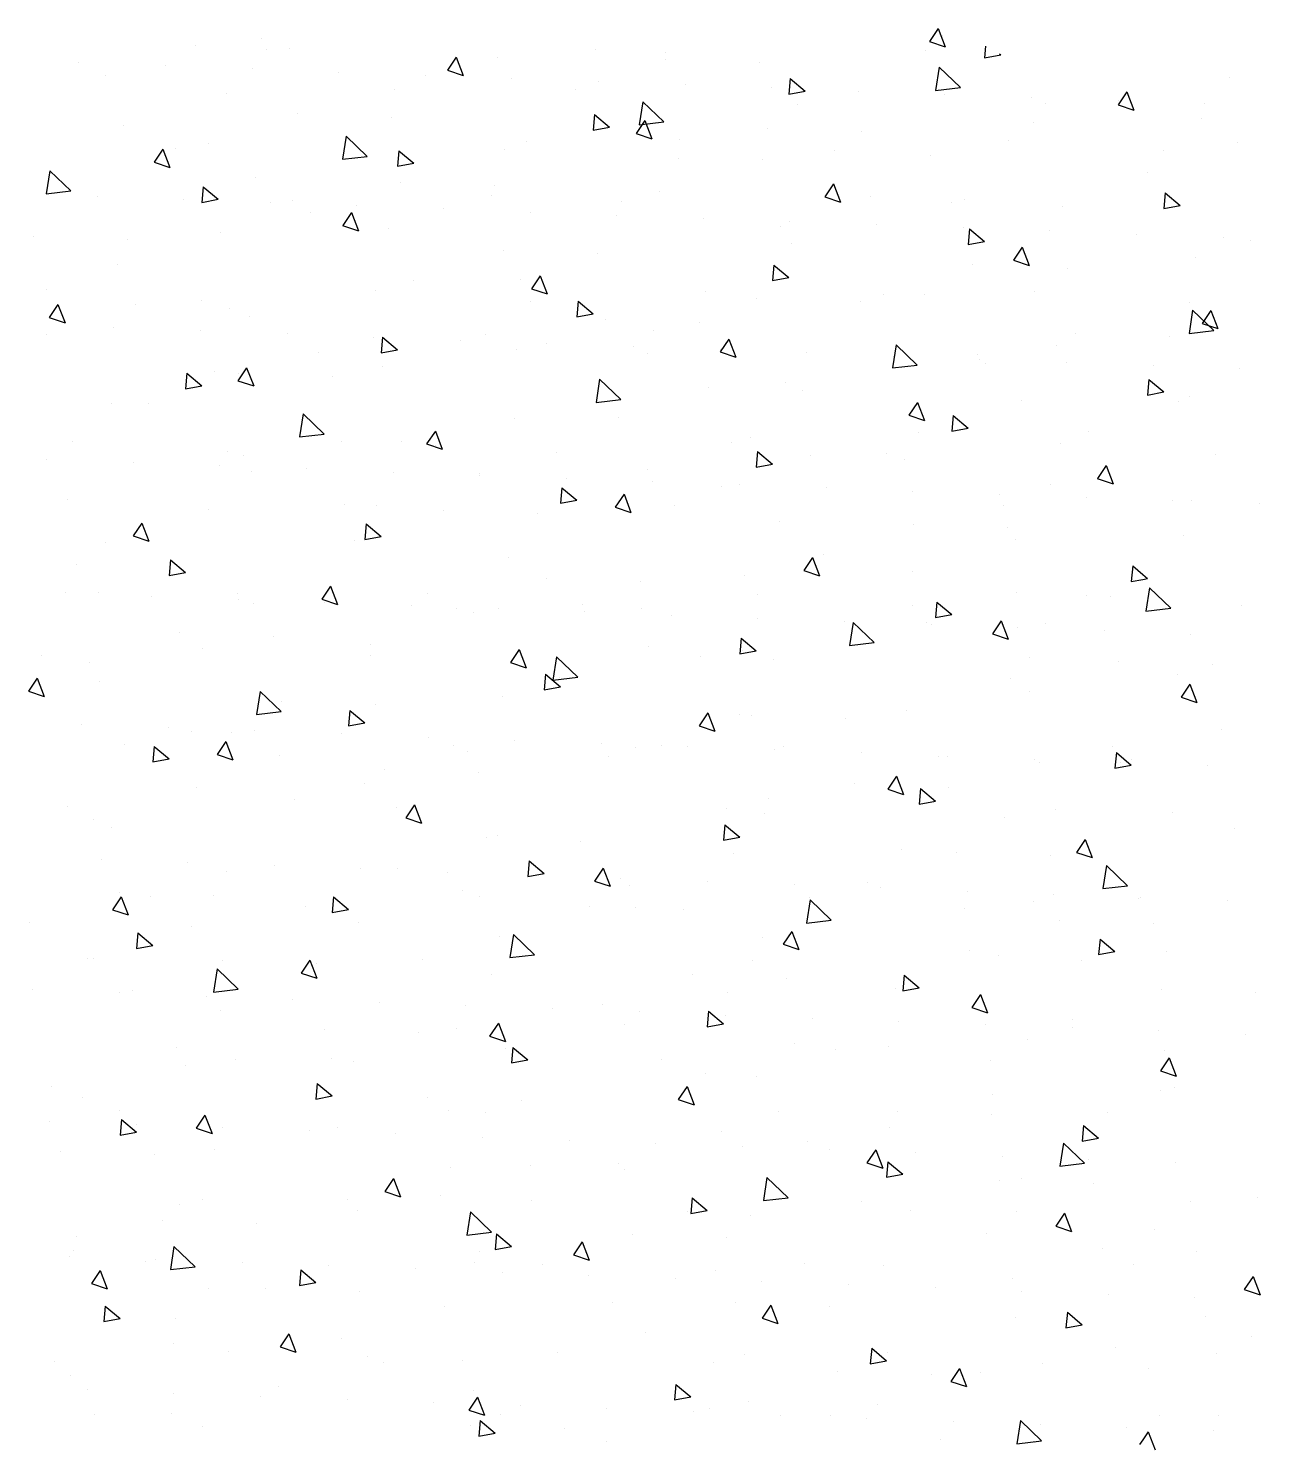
# Model space of a CAD drawing. Header units: metres. Extents: x -0.75 to 0.75, y 0 to 1.5.
# Drawn here: x -0.2142 to 0.0228, y 0.8393 to 1.1116 of the extents above; entities that cross this region are included whole.
import ezdxf

# ---------------------------------------------------------------- set-up
doc = ezdxf.new("R2010")
doc.units = ezdxf.units.M
for name, color, linetype in [('EXTERIOR', 250, 'Continuous'), ('Floor', 8, 'Continuous'), ('Inner 1', 5, 'Continuous'), ('Inner 2', 150, 'Continuous'), ('Inner 3', 140, 'Continuous')]:
    doc.layers.add(name, color=color, linetype=linetype)

# ---------------------------------------------------------------- blocks, each defined once
blk = doc.blocks.new('*X1')
at = {"color": 0}
for p, q in [((93.38, 124.848), (93.73, 124.983)), ((93.629, 124.68), (93.73, 124.983)), ((73.47, 124.801), (73.47, 124.801)), ((78.524, 124.967), (78.524, 124.967)), ((87.918, 124.905), (87.918, 124.905)), ((91.856, 124.937), (91.856, 124.937)), ((93.38, 124.848), (93.628, 124.68)), ((94.525, 124.824), (94.525, 124.824)), ((71.576, 124.552), (71.576, 124.552)), ((75.928, 124.592), (75.928, 124.592)), ((80.488, 124.633), (80.488, 124.633)), ((84.761, 124.489), (84.761, 124.489)), ((88.721, 124.701), (88.721, 124.701)), ((70.324, 124.387), (70.324, 124.387)), ((73.402, 124.272), (73.402, 124.272)), ((74.807, 124.036), (75.157, 124.171)), ((75.056, 123.869), (75.157, 124.171)), ((82.867, 124.24), (82.867, 124.24)), ((86.153, 124.349), (86.153, 124.349)), ((96.051, 124.177), (96.051, 124.177)), ((70.835, 123.92), (70.835, 123.92)), ((74.806, 123.687), (75.195, 124.093)), ((74.807, 124.036), (75.056, 123.869)), ((75.251, 123.618), (75.196, 124.093)), ((77.572, 124.132), (77.572, 124.132)), ((81.615, 124.075), (81.615, 124.075)), ((83.556, 123.974), (83.556, 123.974)), ((94.158, 123.927), (94.158, 123.927)), ((94.861, 124.152), (94.861, 124.152)), ((96.349, 124.084), (96.349, 124.084)), ((71.123, 123.857), (71.123, 123.857)), ((73.792, 123.744), (73.792, 123.744)), ((74.656, 123.632), (74.656, 123.632)), ((74.806, 123.687), (75.251, 123.618)), ((76.461, 123.631), (76.461, 123.631)), ((78.457, 123.659), (78.457, 123.659)), ((81.031, 123.654), (81.031, 123.654)), ((81.993, 123.636), (82.343, 123.77)), ((81.993, 123.636), (82.242, 123.468)), ((82.242, 123.468), (82.343, 123.77)), ((91.945, 123.652), (91.945, 123.652)), ((92.906, 123.762), (92.906, 123.762)), ((93.782, 123.732), (93.782, 123.732)), ((72.549, 123.162), (72.79, 123.449)), ((72.848, 123.136), (72.79, 123.449)), ((76.564, 123.41), (76.564, 123.41)), ((79.13, 123.518), (79.13, 123.518)), ((81.8, 123.405), (81.8, 123.405)), ((89.179, 123.236), (89.529, 123.37)), ((89.427, 123.068), (89.529, 123.37)), ((89.748, 123.347), (89.748, 123.347)), ((91.185, 123.357), (91.185, 123.357)), ((71.74, 123.131), (71.74, 123.131)), ((72.549, 123.162), (72.847, 123.136)), ((75.312, 123.245), (75.312, 123.245)), ((76.135, 122.848), (76.376, 123.136)), ((76.434, 122.822), (76.376, 123.136)), ((78.464, 123.302), (78.464, 123.302)), ((80.142, 122.86), (80.532, 123.266)), ((80.587, 122.791), (80.532, 123.266)), ((84.469, 123.293), (84.469, 123.293)), ((87.138, 123.18), (87.138, 123.18)), ((87.855, 123.097), (87.855, 123.097)), ((89.029, 123.151), (89.029, 123.151)), ((89.179, 123.236), (89.427, 123.068)), ((72.154, 122.829), (72.154, 122.829)), ((75.867, 122.927), (75.867, 122.927)), ((76.135, 122.848), (76.434, 122.822)), ((79.885, 122.729), (79.962, 122.822)), ((79.979, 122.729), (79.962, 122.822)), ((80.142, 122.86), (80.587, 122.791)), ((86.603, 122.933), (86.603, 122.933)), ((88.66, 123.037), (88.66, 123.037)), ((89.807, 123.067), (89.807, 123.067)), ((92.476, 122.954), (92.476, 122.954)), ((95.145, 122.842), (95.145, 122.842)), ((96.059, 123.054), (96.059, 123.054)), ((96.364, 122.835), (96.714, 122.969)), ((96.364, 122.835), (96.521, 122.729)), ((70.606, 122.424), (70.956, 122.558)), ((70.855, 122.256), (70.956, 122.558)), ((73.341, 122.607), (73.341, 122.607)), ((79.721, 122.535), (79.885, 122.729)), ((79.721, 122.535), (80.02, 122.508)), ((80.02, 122.508), (79.979, 122.729)), ((86.093, 122.685), (86.093, 122.685)), ((86.114, 122.651), (86.114, 122.651)), ((93.144, 122.554), (93.144, 122.554)), ((96.521, 122.729), (96.613, 122.667)), ((70.606, 122.424), (70.855, 122.256)), ((81.552, 122.268), (81.552, 122.268)), ((83.308, 122.221), (83.549, 122.508)), ((83.445, 122.517), (83.445, 122.517)), ((83.496, 122.31), (83.496, 122.31)), ((83.606, 122.195), (83.549, 122.508)), ((85.478, 122.032), (85.868, 122.438)), ((85.923, 121.963), (85.868, 122.438)), ((96.289, 122.419), (96.289, 122.419)), ((70.774, 122.255), (70.774, 122.255)), ((77.792, 122.023), (78.142, 122.158)), ((77.792, 122.023), (78.041, 121.856)), ((78.041, 121.855), (78.142, 122.158)), ((80.3, 122.103), (80.3, 122.103)), ((80.97, 121.99), (80.97, 121.99)), ((83.198, 122.15), (83.198, 122.15)), ((83.308, 122.221), (83.606, 122.195)), ((85.478, 122.032), (85.923, 121.963)), ((86.894, 121.907), (87.135, 122.194)), ((87.193, 121.881), (87.135, 122.194)), ((90.228, 122.053), (90.228, 122.053)), ((93.721, 122.067), (93.721, 122.067)), ((94.736, 122.205), (94.736, 122.205)), ((84.977, 121.623), (85.328, 121.757)), ((85.226, 121.455), (85.328, 121.757)), ((86.894, 121.907), (87.193, 121.881)), ((90.48, 121.593), (90.721, 121.881)), ((90.779, 121.567), (90.721, 121.88)), ((91.591, 121.79), (91.591, 121.79)), ((92.842, 121.955), (92.842, 121.955)), ((77.142, 121.687), (77.142, 121.687)), ((78.403, 121.638), (78.403, 121.638)), ((80.282, 121.649), (80.282, 121.649)), ((84.977, 121.623), (85.226, 121.455)), ((87.312, 121.553), (87.312, 121.553)), ((90.48, 121.593), (90.779, 121.567)), ((90.815, 121.205), (91.204, 121.61)), ((91.124, 121.692), (91.124, 121.692)), ((91.259, 121.136), (91.204, 121.61)), ((94.066, 121.28), (94.307, 121.567)), ((94.365, 121.253), (94.308, 121.567)), ((72.818, 121.189), (72.818, 121.189)), ((73.997, 121.273), (73.997, 121.273)), ((75.248, 121.438), (75.248, 121.438)), ((75.806, 121.263), (75.806, 121.263)), ((88.433, 121.375), (88.433, 121.375)), ((88.599, 121.372), (88.599, 121.372)), ((90.815, 121.205), (91.259, 121.136)), ((92.163, 121.222), (92.513, 121.357)), ((92.163, 121.222), (92.412, 121.055)), ((92.412, 121.055), (92.513, 121.357)), ((94.066, 121.28), (94.365, 121.253)), ((73.28, 120.943), (73.28, 120.943)), ((75.488, 121.076), (75.488, 121.076)), ((77.366, 121.149), (77.366, 121.149)), ((78.157, 120.963), (78.157, 120.963)), ((84.396, 121.052), (84.396, 121.052)), ((85.288, 120.961), (85.288, 120.961)), ((86.032, 121.02), (86.032, 121.02)), ((86.539, 121.125), (86.539, 121.125)), ((70.839, 120.857), (70.839, 120.857)), ((71.204, 120.63), (71.204, 120.63)), ((74.45, 120.648), (74.45, 120.648)), ((80.826, 120.85), (80.826, 120.85)), ((83.435, 120.645), (83.435, 120.645)), ((83.495, 120.738), (83.495, 120.738)), ((86.164, 120.625), (86.164, 120.625)), ((95.053, 120.804), (95.053, 120.804)), ((96.151, 120.377), (96.54, 120.783)), ((96.228, 120.755), (96.228, 120.755)), ((96.596, 120.308), (96.54, 120.783)), ((96.578, 120.648), (96.578, 120.648)), ((70.713, 120.591), (70.713, 120.591)), ((73.591, 120.411), (73.941, 120.545)), ((73.591, 120.411), (73.839, 120.243)), ((73.84, 120.243), (73.941, 120.545)), ((73.873, 120.517), (73.873, 120.517)), ((76.542, 120.404), (76.542, 120.404)), ((81.48, 120.552), (81.48, 120.552)), ((82.13, 120.545), (82.13, 120.545)), ((88.833, 120.512), (88.833, 120.512)), ((91.502, 120.399), (91.502, 120.399)), ((93.661, 120.403), (93.661, 120.403)), ((96.151, 120.377), (96.596, 120.308)), ((71.534, 120.148), (71.534, 120.148)), ((78.985, 120.131), (78.985, 120.131)), ((79.211, 120.292), (79.211, 120.292)), ((80.236, 120.296), (80.236, 120.296)), ((80.776, 120.01), (81.126, 120.145)), ((80.909, 120.325), (80.909, 120.325)), ((81.025, 119.842), (81.127, 120.145)), ((81.88, 120.179), (81.88, 120.179)), ((92.137, 120.303), (92.137, 120.303)), ((93.421, 120.232), (93.421, 120.232)), ((94.171, 120.287), (94.171, 120.287)), ((69.877, 119.978), (69.897, 120.002)), ((69.955, 119.689), (69.897, 120.002)), ((78.342, 119.973), (78.342, 119.973)), ((78.564, 120.051), (78.564, 120.051)), ((80.776, 120.01), (81.025, 119.842)), ((84.549, 120.066), (84.549, 120.066)), ((87.218, 119.953), (87.218, 119.953)), ((89.887, 119.84), (89.887, 119.84)), ((90.275, 119.818), (90.275, 119.818)), ((91.064, 120.028), (91.064, 120.028)), ((91.527, 119.983), (91.527, 119.983)), ((69.729, 119.709), (69.955, 119.689)), ((73.242, 119.401), (73.483, 119.688)), ((73.541, 119.375), (73.484, 119.688)), ((75.648, 119.551), (75.648, 119.551)), ((75.745, 119.598), (75.745, 119.598)), ((75.827, 119.715), (75.827, 119.715)), ((87.962, 119.61), (88.312, 119.744)), ((87.962, 119.61), (88.211, 119.442)), ((88.211, 119.442), (88.312, 119.744)), ((88.538, 119.708), (88.538, 119.708)), ((89.221, 119.803), (89.221, 119.803)), ((92.557, 119.728), (92.557, 119.728)), ((95.226, 119.615), (95.226, 119.615)), ((72.681, 119.301), (72.681, 119.301)), ((73.22, 119.278), (73.22, 119.278)), ((73.242, 119.401), (73.541, 119.375)), ((73.933, 119.466), (73.933, 119.466)), ((76.829, 119.087), (77.07, 119.375)), ((77.128, 119.061), (77.07, 119.375)), ((85.971, 119.356), (85.971, 119.356)), ((86.305, 119.302), (86.305, 119.302)), ((87.118, 119.403), (87.118, 119.403)), ((95.148, 119.209), (95.498, 119.344)), ((95.396, 119.042), (95.498, 119.344)), ((70.133, 118.817), (70.522, 119.223)), ((70.577, 118.748), (70.522, 119.223)), ((72.732, 119.05), (72.732, 119.05)), ((76.829, 119.087), (77.128, 119.061)), ((80.415, 118.774), (80.656, 119.061)), ((80.714, 118.747), (80.656, 119.061)), ((85.224, 119.153), (85.224, 119.153)), ((95.148, 119.209), (95.396, 119.042)), ((96.167, 119.09), (96.167, 119.09)), ((69.39, 118.798), (69.74, 118.932)), ((69.39, 118.798), (69.638, 118.63)), ((69.524, 118.885), (69.524, 118.885)), ((69.638, 118.63), (69.74, 118.932)), ((70.133, 118.817), (70.577, 118.748)), ((70.652, 118.926), (70.652, 118.926)), ((80.415, 118.774), (80.714, 118.747)), ((83.374, 118.981), (83.374, 118.981)), ((83.389, 118.802), (83.389, 118.802)), ((83.972, 118.989), (83.972, 118.989)), ((84.001, 118.46), (84.242, 118.747)), ((84.3, 118.434), (84.242, 118.747)), ((93.6, 118.738), (93.6, 118.738)), ((96.515, 118.841), (96.515, 118.841)), ((69.816, 118.55), (69.816, 118.55)), ((71.824, 118.647), (71.824, 118.647)), ((74.493, 118.534), (74.493, 118.534)), ((76.575, 118.398), (76.925, 118.532)), ((76.824, 118.23), (76.925, 118.532)), ((80.815, 118.573), (80.815, 118.573)), ((80.848, 118.661), (80.848, 118.661)), ((84.001, 118.46), (84.3, 118.434)), ((95.263, 118.676), (95.263, 118.676)), ((75.469, 117.989), (75.858, 118.395)), ((75.914, 117.92), (75.858, 118.395)), ((76.575, 118.398), (76.824, 118.23)), ((77.162, 118.422), (77.162, 118.422)), ((78.281, 118.309), (78.281, 118.309)), ((78.921, 118.324), (78.921, 118.324)), ((79.831, 118.309), (79.831, 118.309)), ((80.473, 118.301), (80.473, 118.301)), ((82.5, 118.196), (82.5, 118.196)), ((87.588, 118.146), (87.829, 118.433)), ((87.887, 118.12), (87.829, 118.433)), ((91.003, 118.363), (91.003, 118.363)), ((92.105, 118.26), (92.105, 118.26)), ((75.469, 117.989), (75.914, 117.92)), ((75.684, 117.934), (75.684, 117.934)), ((77.669, 118.159), (77.669, 118.159)), ((83.761, 117.997), (84.111, 118.132)), ((83.761, 117.997), (84.01, 117.829)), ((84.01, 117.829), (84.111, 118.131)), ((85.169, 118.083), (85.169, 118.083)), ((87.588, 118.146), (87.886, 118.12)), ((87.838, 117.971), (87.838, 117.971)), ((88.477, 118.043), (88.477, 118.043)), ((90.212, 118.011), (90.212, 118.011)), ((91.174, 117.832), (91.415, 118.12)), ((91.473, 117.806), (91.415, 118.12)), ((74.511, 117.743), (74.511, 117.743)), ((77.557, 117.801), (77.557, 117.801)), ((85.91, 117.691), (85.91, 117.691)), ((88.96, 117.846), (88.96, 117.846)), ((90.508, 117.858), (90.508, 117.858)), ((90.947, 117.597), (91.297, 117.731)), ((91.174, 117.832), (91.473, 117.806)), ((91.195, 117.429), (91.297, 117.731)), ((93.177, 117.745), (93.177, 117.745)), ((94.76, 117.519), (95.001, 117.806)), ((94.847, 117.821), (94.847, 117.821)), ((95.059, 117.492), (95.001, 117.806)), ((95.846, 117.632), (95.846, 117.632)), ((72.618, 117.494), (72.618, 117.494)), ((73.159, 117.614), (73.159, 117.614)), ((80.805, 117.162), (81.195, 117.567)), ((81.25, 117.093), (81.195, 117.567)), ((85.802, 117.431), (85.802, 117.431)), ((90.947, 117.597), (91.195, 117.429)), ((94.76, 117.519), (95.059, 117.492)), ((96.106, 117.426), (96.106, 117.426)), ((70.592, 117.262), (70.592, 117.262)), ((71.366, 117.329), (71.366, 117.329)), ((74.642, 117.3), (74.642, 117.3)), ((80.805, 117.162), (81.25, 117.093)), ((83.313, 117.316), (83.313, 117.316)), ((83.909, 117.181), (83.909, 117.181)), ((91.931, 117.32), (91.931, 117.32)), ((72.374, 116.785), (72.724, 116.919)), ((72.623, 116.617), (72.724, 116.919)), ((80.788, 116.996), (80.788, 116.996)), ((82.657, 117.016), (82.657, 117.016)), ((89.015, 116.82), (89.015, 116.82)), ((93.539, 117.074), (93.539, 117.074)), ((95.199, 116.869), (95.199, 116.869)), ((71.726, 116.8), (71.726, 116.8)), ((72.374, 116.785), (72.623, 116.617)), ((78.22, 116.644), (78.22, 116.644)), ((79.499, 116.601), (79.499, 116.601)), ((86.141, 116.334), (86.531, 116.74)), ((86.586, 116.265), (86.531, 116.74)), ((90.942, 116.699), (90.942, 116.699)), ((93.948, 116.704), (93.948, 116.704)), ((96.045, 116.723), (96.045, 116.723)), ((75.624, 116.269), (75.624, 116.269)), ((77.606, 116.351), (77.606, 116.351)), ((79.56, 116.384), (79.91, 116.519)), ((79.56, 116.384), (79.809, 116.217)), ((79.809, 116.217), (79.91, 116.519)), ((86.099, 116.319), (86.099, 116.319)), ((86.141, 116.334), (86.586, 116.265)), ((88.417, 116.379), (88.417, 116.379)), ((90.79, 116.288), (90.79, 116.288)), ((70.35, 115.954), (70.591, 116.241)), ((70.649, 115.928), (70.591, 116.241)), ((70.85, 116.092), (70.85, 116.092)), ((76.354, 116.187), (76.354, 116.187)), ((85.849, 116.027), (85.849, 116.027)), ((86.745, 115.984), (87.096, 116.118)), ((86.994, 115.816), (87.096, 116.118)), ((88.896, 116.039), (88.896, 116.039)), ((93.129, 116.222), (93.129, 116.222)), ((70.35, 115.954), (70.649, 115.928)), ((73.098, 115.949), (73.098, 115.949)), ((73.196, 115.771), (73.196, 115.771)), ((73.519, 115.979), (73.519, 115.979)), ((73.936, 115.64), (74.177, 115.927)), ((74.235, 115.614), (74.177, 115.927)), ((76.188, 115.867), (76.188, 115.867)), ((78.857, 115.754), (78.857, 115.754)), ((83.183, 115.819), (83.183, 115.819)), ((86.745, 115.984), (86.994, 115.816)), ((87.645, 115.874), (87.645, 115.874)), ((91.478, 115.506), (91.867, 115.912)), ((91.922, 115.437), (91.867, 115.912)), ((96.045, 115.761), (96.045, 115.761)), ((70.531, 115.597), (70.531, 115.597)), ((71.302, 115.522), (71.302, 115.522)), ((73.936, 115.64), (74.235, 115.614)), ((77.522, 115.326), (77.764, 115.614)), ((77.821, 115.3), (77.764, 115.614)), ((81.527, 115.641), (81.527, 115.641)), ((83.252, 115.652), (83.252, 115.652)), ((84.196, 115.528), (84.196, 115.528)), ((84.487, 115.459), (84.487, 115.459)), ((90.213, 115.722), (90.213, 115.722)), ((91.478, 115.506), (91.922, 115.437)), ((93.931, 115.584), (94.281, 115.718)), ((93.931, 115.584), (94.18, 115.416)), ((94.18, 115.416), (94.281, 115.718)), ((70.051, 115.357), (70.051, 115.357)), ((71.904, 115.421), (71.904, 115.421)), ((74.573, 115.308), (74.573, 115.308)), ((77.243, 115.195), (77.243, 115.195)), ((77.522, 115.326), (77.821, 115.3)), ((80.267, 115.318), (80.267, 115.318)), ((80.727, 115.332), (80.727, 115.332)), ((81.109, 115.013), (81.35, 115.3)), ((81.408, 114.986), (81.35, 115.3)), ((82.593, 115.209), (82.593, 115.209)), ((86.865, 115.416), (86.865, 115.416)), ((87.297, 115.221), (87.297, 115.221)), ((89.534, 115.303), (89.534, 115.303)), ((92.203, 115.19), (92.203, 115.19)), ((93.478, 115.409), (93.478, 115.409)), ((75.359, 114.772), (75.709, 114.906)), ((75.607, 114.604), (75.709, 114.906)), ((78.16, 114.98), (78.16, 114.98)), ((79.912, 115.082), (79.912, 115.082)), ((81.109, 115.013), (81.408, 114.986)), ((81.342, 115.044), (81.342, 115.044)), ((82.581, 114.97), (82.581, 114.97)), ((84.695, 114.699), (84.936, 114.986)), ((84.994, 114.673), (84.936, 114.986)), ((90.881, 115.034), (90.881, 115.034)), ((94.872, 115.077), (94.872, 115.077)), ((95.778, 115.146), (95.778, 115.146)), ((75.359, 114.772), (75.607, 114.604)), ((77.351, 114.817), (77.351, 114.817)), ((84.381, 114.721), (84.381, 114.721)), ((84.695, 114.699), (84.994, 114.673)), ((85.25, 114.857), (85.25, 114.857)), ((87.919, 114.744), (87.919, 114.744)), ((88.281, 114.385), (88.522, 114.672)), ((88.356, 114.714), (88.356, 114.714)), ((88.58, 114.359), (88.522, 114.672)), ((92.632, 114.732), (92.632, 114.732)), ((93.884, 114.897), (93.884, 114.897)), ((75.563, 114.605), (75.563, 114.605)), ((76.29, 114.379), (76.29, 114.379)), ((78.184, 114.629), (78.184, 114.629)), ((82.544, 114.371), (82.894, 114.506)), ((82.544, 114.371), (82.793, 114.204)), ((82.793, 114.204), (82.895, 114.506)), ((85.789, 114.362), (85.789, 114.362)), ((88.281, 114.385), (88.58, 114.359)), ((90.588, 114.631), (90.588, 114.631)), ((93.257, 114.518), (93.257, 114.518)), ((95.038, 114.472), (95.038, 114.472)), ((95.926, 114.406), (95.926, 114.406)), ((73.037, 114.285), (73.037, 114.285)), ((74.435, 114.317), (74.435, 114.317)), ((75.038, 114.215), (75.038, 114.215)), ((81.465, 114.22), (81.465, 114.22)), ((89.475, 114.316), (89.475, 114.316)), ((89.73, 113.971), (90.08, 114.105)), ((89.979, 113.803), (90.08, 114.105)), ((91.868, 114.071), (92.109, 114.359)), ((92.167, 114.045), (92.109, 114.359)), ((95.985, 114.097), (95.985, 114.097)), ((70.47, 113.933), (70.47, 113.933)), ((71.519, 113.816), (71.519, 113.816)), ((83.192, 113.987), (83.192, 113.987)), ((86.329, 113.902), (86.329, 113.902)), ((87.581, 114.067), (87.581, 114.067)), ((89.73, 113.971), (89.979, 113.803)), ((91.868, 114.071), (92.167, 114.045)), ((92.122, 113.972), (92.122, 113.972)), ((95.454, 113.758), (95.695, 114.045)), ((95.753, 113.731), (95.695, 114.045)), ((69.855, 113.551), (69.855, 113.551)), ((69.987, 113.55), (69.987, 113.55)), ((71.881, 113.799), (71.881, 113.799)), ((78.549, 113.72), (78.549, 113.72)), ((80.666, 113.667), (80.666, 113.667)), ((93.417, 113.745), (93.417, 113.745)), ((95.454, 113.758), (95.753, 113.731)), ((70.796, 113.119), (71.185, 113.524)), ((71.158, 113.159), (71.508, 113.294)), ((71.24, 113.05), (71.185, 113.524)), ((71.406, 112.991), (71.508, 113.293)), ((72.524, 113.438), (72.524, 113.438)), ((75.194, 113.325), (75.194, 113.325)), ((78.099, 113.315), (78.099, 113.315)), ((83.172, 113.486), (83.172, 113.486)), ((89.206, 113.471), (89.206, 113.471)), ((90.82, 113.37), (90.82, 113.37)), ((70.796, 113.119), (71.24, 113.05)), ((71.158, 113.159), (71.406, 112.991)), ((75.633, 113.219), (75.633, 113.219)), ((77.863, 113.212), (77.863, 113.212)), ((80.026, 113.072), (80.026, 113.072)), ((80.532, 113.1), (80.532, 113.1)), ((81.278, 113.237), (81.278, 113.237)), ((88.295, 113.05), (88.295, 113.05)), ((94.462, 113.174), (94.462, 113.174)), ((75.502, 112.94), (75.502, 112.94)), ((78.343, 112.759), (78.693, 112.893)), ((78.343, 112.759), (78.592, 112.591)), ((78.592, 112.591), (78.693, 112.893)), ((83.201, 112.987), (83.201, 112.987)), ((85.87, 112.874), (85.87, 112.874)), ((86.291, 112.971), (86.291, 112.971)), ((88.539, 112.761), (88.539, 112.761)), ((91.317, 112.76), (91.317, 112.76)), ((92.569, 112.925), (92.569, 112.925)), ((71.044, 112.193), (71.285, 112.48)), ((71.343, 112.167), (71.285, 112.48)), ((72.717, 112.719), (72.717, 112.719)), ((72.976, 112.62), (72.976, 112.62)), ((76.132, 112.291), (76.521, 112.697)), ((76.577, 112.222), (76.521, 112.697)), ((76.868, 112.657), (76.868, 112.657)), ((83.375, 112.47), (83.375, 112.47)), ((85.529, 112.358), (85.879, 112.493)), ((85.728, 112.698), (85.728, 112.698)), ((85.778, 112.19), (85.879, 112.493)), ((91.208, 112.649), (91.208, 112.649)), ((93.877, 112.536), (93.877, 112.536)), ((69.801, 112.218), (69.801, 112.218)), ((70.409, 112.268), (70.409, 112.268)), ((71.044, 112.193), (71.342, 112.167)), ((73.723, 112.243), (73.723, 112.243)), ((74.975, 112.407), (74.975, 112.407)), ((76.132, 112.291), (76.576, 112.222)), ((83.131, 112.323), (83.131, 112.323)), ((85.529, 112.358), (85.778, 112.191)), ((88.159, 112.344), (88.159, 112.344)), ((95.924, 112.432), (95.924, 112.432)), ((96.546, 112.423), (96.546, 112.423)), ((74.63, 111.879), (74.871, 112.166)), ((74.929, 111.853), (74.871, 112.166)), ((80.459, 111.97), (80.459, 111.97)), ((80.605, 112.003), (80.605, 112.003)), ((85.014, 111.93), (85.014, 111.93)), ((86.266, 112.095), (86.266, 112.095)), ((92.715, 111.958), (93.065, 112.092)), ((92.715, 111.958), (92.963, 111.79)), ((92.963, 111.79), (93.065, 112.092)), ((93.357, 112.08), (93.357, 112.08)), ((70.565, 111.827), (70.565, 111.827)), ((74.63, 111.879), (74.929, 111.853)), ((78.038, 111.651), (78.038, 111.651)), ((78.216, 111.565), (78.457, 111.853)), ((78.515, 111.539), (78.457, 111.853)), ((81.468, 111.463), (81.857, 111.869)), ((81.913, 111.394), (81.858, 111.869)), ((90.76, 111.706), (90.76, 111.706)), ((77.543, 111.469), (77.543, 111.469)), ((78.216, 111.565), (78.515, 111.539)), ((81.468, 111.463), (81.913, 111.394)), ((81.803, 111.252), (82.044, 111.539)), ((81.856, 111.514), (81.856, 111.514)), ((82.101, 111.225), (82.044, 111.539)), ((88.234, 111.385), (88.234, 111.385)), ((94.832, 111.489), (94.832, 111.489)), ((96.305, 111.618), (96.305, 111.618)), ((74.142, 111.146), (74.492, 111.28)), ((74.142, 111.146), (74.391, 110.978)), ((74.391, 110.978), (74.492, 111.28)), ((75.441, 111.276), (75.441, 111.276)), ((78.711, 111.1), (78.711, 111.1)), ((79.963, 111.265), (79.963, 111.265)), ((81.803, 111.252), (82.101, 111.226)), ((85.389, 110.938), (85.63, 111.225)), ((85.688, 110.912), (85.63, 111.225)), ((93.147, 111.202), (93.147, 111.202)), ((71.551, 110.883), (71.551, 110.883)), ((72.916, 110.956), (72.916, 110.956)), ((74.627, 110.969), (74.627, 110.969)), ((81.328, 110.746), (81.678, 110.88)), ((81.577, 110.578), (81.678, 110.88)), ((85.389, 110.938), (85.688, 110.912)), ((85.667, 111.033), (85.667, 111.033)), ((86.804, 110.636), (87.194, 111.042)), ((87.249, 110.567), (87.194, 111.042)), ((88.975, 110.624), (89.216, 110.911)), ((89.274, 110.598), (89.216, 110.911)), ((91.253, 110.953), (91.253, 110.953)), ((91.916, 110.989), (91.916, 110.989)), ((70.348, 110.604), (70.348, 110.604)), ((74.22, 110.77), (74.22, 110.77)), ((75.553, 110.685), (75.553, 110.685)), ((76.889, 110.657), (76.889, 110.657)), ((81.328, 110.746), (81.576, 110.578)), ((83.07, 110.659), (83.07, 110.659)), ((86.804, 110.636), (87.249, 110.567)), ((88.975, 110.624), (89.274, 110.598)), ((90.002, 110.788), (90.002, 110.788)), ((92.561, 110.31), (92.802, 110.598)), ((92.86, 110.284), (92.803, 110.598)), ((95.863, 110.768), (95.863, 110.768)), ((69.936, 110.324), (69.936, 110.324)), ((71.711, 110.468), (71.711, 110.468)), ((73.659, 110.435), (73.659, 110.435)), ((79.558, 110.545), (79.558, 110.545)), ((80.544, 110.338), (80.544, 110.338)), ((82.227, 110.432), (82.227, 110.432)), ((84.896, 110.319), (84.896, 110.319)), ((86.844, 110.372), (86.844, 110.372)), ((88.513, 110.345), (88.863, 110.48)), ((88.513, 110.345), (88.762, 110.177)), ((88.762, 110.177), (88.864, 110.48)), ((89, 110.488), (89, 110.488)), ((92.561, 110.31), (92.86, 110.284)), ((93.296, 110.416), (93.296, 110.416)), ((96.03, 110.391), (96.03, 110.391)), ((96.148, 109.997), (96.389, 110.284)), ((96.447, 109.97), (96.389, 110.284)), ((72.408, 110.27), (72.408, 110.27)), ((72.605, 110.211), (72.605, 110.211)), ((75.274, 110.099), (75.274, 110.099)), ((84.95, 110.123), (84.95, 110.123)), ((87.565, 110.206), (87.565, 110.206)), ((90.235, 110.094), (90.235, 110.094)), ((90.699, 110.041), (90.699, 110.041)), ((92.14, 109.808), (92.53, 110.214)), ((92.585, 109.739), (92.53, 110.214)), ((95.699, 109.945), (96.049, 110.079)), ((95.948, 109.777), (96.049, 110.079)), ((77.943, 109.986), (77.943, 109.986)), ((77.977, 109.986), (77.977, 109.986)), ((80.612, 109.873), (80.612, 109.873)), ((83.281, 109.76), (83.281, 109.76)), ((83.699, 109.958), (83.699, 109.958)), ((86.084, 109.988), (86.084, 109.988)), ((92.14, 109.808), (92.585, 109.739)), ((92.904, 109.981), (92.904, 109.981)), ((93.114, 109.891), (93.114, 109.891)), ((95.573, 109.868), (95.573, 109.868)), ((95.699, 109.945), (95.948, 109.777)), ((96.148, 109.997), (96.447, 109.97)), ((96.241, 109.81), (96.241, 109.81)), ((69.941, 109.533), (70.291, 109.668)), ((69.941, 109.533), (70.19, 109.366)), ((70.19, 109.366), (70.291, 109.668)), ((75.38, 109.611), (75.38, 109.611)), ((80.541, 109.542), (80.541, 109.542)), ((83.168, 109.487), (83.168, 109.487)), ((85.951, 109.647), (85.951, 109.647)), ((88.173, 109.721), (88.173, 109.721)), ((88.62, 109.535), (88.62, 109.535)), ((94.99, 109.646), (94.99, 109.646)), ((72.855, 109.291), (72.855, 109.291)), ((77.127, 109.133), (77.477, 109.267)), ((77.375, 108.965), (77.477, 109.267)), ((78.647, 109.293), (78.647, 109.293)), ((85.606, 109.369), (85.606, 109.369)), ((90.198, 109.39), (90.198, 109.39)), ((91.289, 109.422), (91.289, 109.422)), ((91.832, 109.23), (91.832, 109.23)), ((93.958, 109.309), (93.958, 109.309)), ((70.288, 108.939), (70.288, 108.939)), ((77.127, 109.133), (77.375, 108.965)), ((77.396, 109.128), (77.396, 109.128)), ((80.252, 108.987), (80.252, 108.987)), ((83.009, 108.994), (83.009, 108.994)), ((89.938, 108.981), (89.938, 108.981)), ((95.802, 109.104), (95.802, 109.104)), ((71.737, 108.432), (71.978, 108.719)), ((72.036, 108.406), (71.978, 108.719)), ((74.238, 108.713), (74.238, 108.713)), ((80.484, 108.674), (80.484, 108.674)), ((84.312, 108.733), (84.662, 108.867)), ((84.312, 108.733), (84.561, 108.565)), ((84.561, 108.565), (84.662, 108.867)), ((87.282, 108.89), (87.282, 108.89)), ((88.686, 108.816), (88.686, 108.816)), ((93.235, 108.751), (93.235, 108.751)), ((71.737, 108.432), (72.036, 108.406)), ((72.344, 108.463), (72.344, 108.463)), ((75.324, 108.118), (75.565, 108.406)), ((75.623, 108.092), (75.565, 108.405)), ((77.336, 108.486), (77.336, 108.486)), ((84.366, 108.389), (84.366, 108.389)), ((85.529, 108.4), (85.529, 108.4)), ((90.638, 108.377), (90.638, 108.377)), ((91.498, 108.332), (91.848, 108.466)), ((91.747, 108.164), (91.848, 108.466)), ((70.556, 108.341), (70.556, 108.341)), ((71.092, 108.298), (71.092, 108.298)), ((73.225, 108.229), (73.225, 108.229)), ((75.324, 108.118), (75.623, 108.092)), ((75.894, 108.116), (75.894, 108.116)), ((77.916, 108.322), (77.916, 108.322)), ((83.635, 108.151), (83.635, 108.151)), ((91.498, 108.332), (91.747, 108.164)), ((95.024, 108.141), (95.024, 108.141)), ((71.458, 107.42), (71.848, 107.826)), ((71.903, 107.351), (71.848, 107.826)), ((74.42, 107.985), (74.42, 107.985)), ((75.32, 107.947), (75.32, 107.947)), ((78.563, 108.003), (78.563, 108.003)), ((78.91, 107.804), (79.151, 108.092)), ((79.209, 107.778), (79.151, 108.092)), ((81.232, 107.89), (81.232, 107.89)), ((81.45, 107.889), (81.45, 107.889)), ((82.383, 107.986), (82.383, 107.986)), ((88.113, 108.057), (88.113, 108.057)), ((94.926, 107.838), (94.926, 107.838)), ((72.794, 107.627), (72.794, 107.627)), ((72.926, 107.52), (73.276, 107.655)), ((73.174, 107.352), (73.276, 107.655)), ((78.91, 107.804), (79.209, 107.778)), ((79.226, 107.57), (79.226, 107.57)), ((82.496, 107.491), (82.737, 107.778)), ((82.795, 107.465), (82.737, 107.778)), ((83.902, 107.778), (83.902, 107.778)), ((85.545, 107.704), (85.545, 107.704)), ((86.571, 107.665), (86.571, 107.665)), ((92.108, 107.641), (92.108, 107.641)), ((93.674, 107.674), (93.674, 107.674)), ((71.458, 107.42), (71.903, 107.351)), ((71.504, 107.485), (71.504, 107.485)), ((72.926, 107.52), (73.174, 107.353)), ((77.332, 107.321), (77.332, 107.321)), ((78.534, 107.388), (78.534, 107.388)), ((82.496, 107.491), (82.795, 107.465)), ((82.948, 107.33), (82.948, 107.33)), ((86.083, 107.177), (86.324, 107.464)), ((86.382, 107.151), (86.324, 107.464)), ((89.24, 107.552), (89.24, 107.552)), ((91.909, 107.439), (91.909, 107.439)), ((94.578, 107.326), (94.578, 107.326)), ((95.741, 107.439), (95.741, 107.439)), ((70.227, 107.275), (70.227, 107.275)), ((76.08, 107.156), (76.08, 107.156)), ((80.111, 107.12), (80.461, 107.254)), ((80.111, 107.12), (80.36, 106.952)), ((80.36, 106.952), (80.461, 107.254)), ((80.423, 107.009), (80.423, 107.009)), ((86.083, 107.177), (86.381, 107.151)), ((89.192, 107.14), (89.192, 107.14)), ((89.669, 106.863), (89.91, 107.15)), ((89.968, 106.837), (89.91, 107.15)), ((90.516, 107.258), (90.516, 107.258)), ((93.174, 107.087), (93.174, 107.087)), ((72.922, 106.74), (72.922, 106.74)), ((75.618, 106.888), (75.618, 106.888)), ((76.795, 106.593), (77.184, 106.999)), ((77.239, 106.524), (77.184, 106.999)), ((87.297, 106.719), (87.647, 106.854)), ((87.371, 106.844), (87.371, 106.844)), ((87.546, 106.552), (87.647, 106.854)), ((88.623, 107.009), (88.623, 107.009)), ((89.669, 106.863), (89.968, 106.837)), ((93.255, 106.549), (93.496, 106.837)), ((93.554, 106.523), (93.496, 106.837)), ((71.029, 106.491), (71.029, 106.491)), ((76.795, 106.593), (77.239, 106.524)), ((77.856, 106.657), (77.856, 106.657)), ((86.276, 106.639), (86.276, 106.639)), ((87.297, 106.719), (87.546, 106.552)), ((90.577, 106.712), (90.577, 106.712)), ((93.255, 106.549), (93.554, 106.523)), ((69.777, 106.326), (69.777, 106.326)), ((72.702, 106.387), (72.702, 106.387)), ((75.259, 106.283), (75.259, 106.283)), ((84.213, 106.428), (84.213, 106.428)), ((88.052, 106.392), (88.052, 106.392)), ((94.482, 106.319), (94.833, 106.453)), ((94.482, 106.319), (94.731, 106.151)), ((94.731, 106.151), (94.833, 106.453)), ((72.733, 105.962), (72.733, 105.962)), ((81.068, 106.014), (81.068, 106.014)), ((82.131, 105.765), (82.52, 106.171)), ((82.32, 106.179), (82.32, 106.179)), ((82.576, 105.696), (82.52, 106.171)), ((83.36, 106.139), (83.36, 106.139)), ((85.485, 106.04), (85.485, 106.04)), ((95.504, 106.116), (95.504, 106.116)), ((69.582, 105.786), (69.582, 105.786)), ((69.787, 105.887), (69.787, 105.887)), ((72.251, 105.674), (72.251, 105.674)), ((82.131, 105.765), (82.576, 105.696)), ((82.888, 105.665), (82.888, 105.665)), ((92.359, 105.702), (92.359, 105.702)), ((93.611, 105.866), (93.611, 105.866)), ((95.681, 105.775), (95.681, 105.775)), ((70.166, 105.61), (70.166, 105.61)), ((74.921, 105.561), (74.921, 105.561)), ((75.91, 105.507), (76.26, 105.642)), ((75.91, 105.507), (76.159, 105.339)), ((76.159, 105.339), (76.26, 105.642)), ((77.59, 105.448), (77.59, 105.448)), ((77.91, 105.598), (77.91, 105.598)), ((80.444, 105.638), (80.444, 105.638)), ((93.113, 105.423), (93.113, 105.423)), ((70.637, 105.115), (70.637, 105.115)), ((74.765, 105.184), (74.765, 105.184)), ((76.017, 105.349), (76.017, 105.349)), ((77.528, 105.138), (77.528, 105.138)), ((80.259, 105.335), (80.259, 105.335)), ((80.362, 105.345), (80.362, 105.345)), ((82.928, 105.223), (82.928, 105.223)), ((83.096, 105.107), (83.446, 105.241)), ((83.096, 105.107), (83.344, 104.939)), ((83.345, 104.939), (83.446, 105.241)), ((85.597, 105.11), (85.597, 105.11)), ((87.467, 104.938), (87.857, 105.344)), ((87.912, 104.869), (87.857, 105.343)), ((89.201, 105.286), (89.201, 105.286)), ((94.817, 105.158), (94.817, 105.158)), ((72.431, 104.671), (72.672, 104.958)), ((72.73, 104.645), (72.672, 104.958)), ((73.306, 105.002), (73.306, 105.002)), ((75.975, 104.889), (75.975, 104.889)), ((77.795, 104.993), (77.795, 104.993)), ((86.056, 104.872), (86.056, 104.872)), ((87.307, 105.037), (87.307, 105.037)), ((87.467, 104.938), (87.912, 104.869)), ((88.266, 104.997), (88.266, 104.997)), ((90.281, 104.706), (90.631, 104.841)), ((90.516, 105.048), (90.516, 105.048)), ((90.53, 104.539), (90.632, 104.841)), ((90.935, 104.884), (90.935, 104.884)), ((71.607, 104.768), (71.607, 104.768)), ((72.431, 104.671), (72.73, 104.645)), ((74.612, 104.637), (74.612, 104.637)), ((75.198, 104.618), (75.198, 104.618)), ((76.017, 104.357), (76.258, 104.645)), ((76.316, 104.331), (76.259, 104.644)), ((78.644, 104.776), (78.644, 104.776)), ((81.313, 104.664), (81.313, 104.664)), ((87.991, 104.728), (87.991, 104.728)), ((90.281, 104.706), (90.53, 104.539)), ((91.901, 104.657), (91.901, 104.657)), ((93.604, 104.771), (93.604, 104.771)), ((96.273, 104.659), (96.273, 104.659)), ((69.713, 104.519), (69.713, 104.519)), ((72.672, 104.298), (72.672, 104.298)), ((76.017, 104.357), (76.316, 104.331)), ((79.604, 104.044), (79.845, 104.331)), ((79.903, 104.017), (79.845, 104.331)), ((82.898, 104.456), (82.898, 104.456)), ((83.982, 104.551), (83.982, 104.551)), ((85.424, 104.376), (85.424, 104.376)), ((86.651, 104.438), (86.651, 104.438)), ((89.32, 104.325), (89.32, 104.325)), ((92.803, 104.11), (93.193, 104.516)), ((93.248, 104.041), (93.193, 104.516)), ((71.696, 104.137), (71.696, 104.137)), ((71.709, 103.895), (72.059, 104.029)), ((71.958, 103.727), (72.059, 104.029)), ((79.604, 104.044), (79.903, 104.017)), ((79.753, 104.042), (79.753, 104.042)), ((81.004, 104.207), (81.004, 104.207)), ((83.19, 103.73), (83.431, 104.017)), ((83.489, 103.704), (83.431, 104.017)), ((88.985, 104.157), (88.985, 104.157)), ((91.989, 104.213), (91.989, 104.213)), ((92.803, 104.11), (93.248, 104.041)), ((94.189, 104.144), (94.189, 104.144)), ((94.659, 104.1), (94.659, 104.1)), ((95.62, 104.11), (95.62, 104.11)), ((96.015, 104.06), (96.015, 104.06)), ((70.105, 103.946), (70.105, 103.946)), ((71.709, 103.895), (71.958, 103.727)), ((82.827, 104.001), (82.827, 104.001)), ((92.295, 103.894), (92.295, 103.894)), ((93.053, 103.758), (93.053, 103.758)), ((76.595, 103.626), (76.595, 103.626)), ((78.895, 103.494), (79.245, 103.629)), ((78.895, 103.494), (79.143, 103.326)), ((79.143, 103.326), (79.245, 103.628)), ((80.301, 103.681), (80.301, 103.681)), ((83.19, 103.73), (83.489, 103.704)), ((86.069, 103.656), (86.069, 103.656)), ((86.776, 103.416), (87.017, 103.703)), ((87.075, 103.39), (87.017, 103.703)), ((91.043, 103.729), (91.043, 103.729)), ((93.099, 103.559), (93.099, 103.559)), ((73.449, 103.212), (73.449, 103.212)), ((74.701, 103.377), (74.701, 103.377)), ((77.734, 103.329), (77.734, 103.329)), ((86.08, 103.094), (86.43, 103.228)), ((86.329, 102.926), (86.43, 103.228)), ((86.776, 103.416), (87.075, 103.39)), ((87.886, 103.314), (87.886, 103.314)), ((90.363, 103.102), (90.604, 103.39)), ((90.456, 103.383), (90.456, 103.383)), ((90.662, 103.076), (90.604, 103.389)), ((71.257, 103.132), (71.257, 103.132)), ((73.926, 103.019), (73.926, 103.019)), ((75.137, 102.954), (75.137, 102.954)), ((83.153, 103.156), (83.153, 103.156)), ((85.992, 103.064), (85.992, 103.064)), ((86.08, 103.094), (86.329, 102.926)), ((87.93, 103.063), (87.93, 103.063)), ((90.183, 103.059), (90.183, 103.059)), ((90.363, 103.102), (90.661, 103.076)), ((93.949, 102.788), (94.19, 103.076)), ((94.248, 102.762), (94.19, 103.076)), ((70.292, 102.796), (70.292, 102.796)), ((76.595, 102.907), (76.595, 102.907)), ((79.264, 102.794), (79.264, 102.794)), ((80.237, 102.655), (80.237, 102.655)), ((81.933, 102.681), (81.933, 102.681)), ((84.74, 102.9), (84.74, 102.9)), ((85.363, 102.711), (85.363, 102.711)), ((93.266, 102.693), (93.616, 102.828)), ((93.266, 102.693), (93.515, 102.525)), ((93.515, 102.525), (93.616, 102.828)), ((93.949, 102.788), (94.248, 102.762)), ((72.612, 102.634), (72.612, 102.634)), ((81.583, 102.484), (81.583, 102.484)), ((84.602, 102.568), (84.602, 102.568)), ((87.267, 102.558), (87.267, 102.558)), ((87.271, 102.455), (87.271, 102.455)), ((95.559, 102.446), (95.559, 102.446)), ((96.031, 102.587), (96.031, 102.587)), ((70.044, 102.281), (70.044, 102.281)), ((72.121, 101.722), (72.511, 102.128)), ((72.566, 101.653), (72.511, 102.128)), ((77.322, 102.155), (77.322, 102.155)), ((79.689, 102.235), (79.689, 102.235)), ((82.766, 102.336), (82.766, 102.336)), ((89.94, 102.343), (89.94, 102.343)), ((92.61, 102.23), (92.61, 102.23)), ((92.873, 102.172), (92.873, 102.172)), ((95.279, 102.117), (95.279, 102.117)), ((74.693, 101.881), (75.044, 102.016)), ((74.693, 101.881), (74.942, 101.714)), ((74.942, 101.714), (75.044, 102.016)), ((78.437, 102.07), (78.437, 102.07)), ((80.24, 102.016), (80.24, 102.016)), ((84.351, 102.058), (84.351, 102.058)), ((90.98, 101.922), (90.98, 101.922)), ((92.992, 102.094), (92.992, 102.094)), ((72.121, 101.722), (72.566, 101.653)), ((74.406, 101.654), (74.406, 101.654)), ((75.28, 101.654), (75.28, 101.654)), ((77.673, 101.664), (77.673, 101.664)), ((81.879, 101.481), (82.229, 101.615)), ((82.128, 101.313), (82.229, 101.615)), ((89.728, 101.757), (89.728, 101.757)), ((90.395, 101.719), (90.395, 101.719)), ((95.009, 101.81), (95.009, 101.81)), ((73.386, 101.405), (73.386, 101.405)), ((81.436, 101.557), (81.436, 101.557)), ((81.879, 101.481), (82.128, 101.313)), ((86.57, 101.342), (86.57, 101.342)), ((87.869, 101.399), (87.869, 101.399))]:
    blk.add_line(p, q, dxfattribs=at)

msp = doc.modelspace()

# ---------------------------------------------------------------- linework, layer by layer
at = {"layer": 'EXTERIOR'}
for points in [[(0, 1.5, 1), (0, 0, 1)], [(0, 0, 1), (0, 1.5, 1)]]:
    msp.add_lwpolyline(points, format="xyb", dxfattribs=at)
at = {"layer": 'Inner 1'}
for points in [[(0, 1.44, 1), (0, 0.06, 1)], [(0, 0.06, 1), (0, 1.44, 1)]]:
    msp.add_lwpolyline(points, format="xyb", dxfattribs=at)
at = {"layer": 'Inner 2'}
for points in [[(0, 1.38, 0.365513), (-0.64, 0.84, 0.365513)], [(0.64, 0.84, 0.365513), (0, 1.38, 0.365513)]]:
    msp.add_lwpolyline(points, format="xyb", dxfattribs=at)
at = {"layer": 'Inner 3'}
msp.add_arc((0, 0.73074), 0.52926, 9.3301, 90, dxfattribs=at)

# ---------------------------------------------------------------- block references
at = {"layer": 'Floor', "xscale": 0.01, "yscale": 0.01, "zscale": 0.01, "rotation": 270}
msp.add_blockref('*X1', (-1.22729, 1.80545), dxfattribs=at)

doc.saveas('drawing.dxf')
